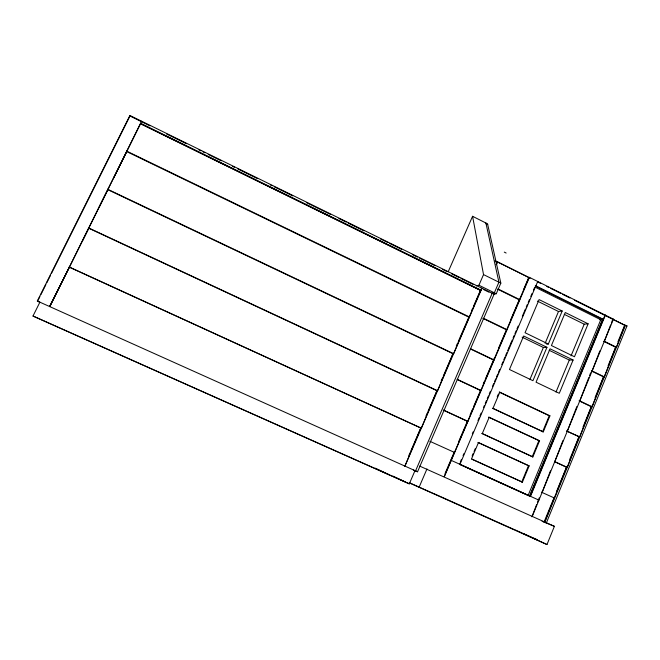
<?xml version="1.0" encoding="UTF-8"?>
<svg xmlns="http://www.w3.org/2000/svg" width="660" height="660" viewBox="0 0 660 660"><rect width="100%" height="100%" fill="white"/><g stroke="black" fill="none" stroke-linecap="round" stroke-linejoin="round"><path stroke-width="0.99" d="M579.711 436.961L566.618 431.021L579.711 436.961L591.31 406.717L592.069 406.791L603.545 376.86L604.321 376.876L615.664 347.267L616.457 347.234L624.896 325.223L612.843 319.225M544.508 522.497L566.519 467.231L567.237 467.412L578.968 436.837M531.894 516.813L536.663 504.496M537.397 502.598L539.228 497.863M550.448 470.836L542.107 492.401L541.431 492.178L554.664 498.127M562.914 440.591L554.779 461.637L567.237 467.412M567.336 431.137L576.848 406.535M591.31 406.717L579.043 400.851L579.777 400.917L588.819 377.503M589.545 375.631L590.634 372.826M603.545 376.86L591.352 370.945L592.111 370.961L599.866 350.873M615.664 347.267L603.562 341.311L604.337 341.269L610.624 324.976M611.366 323.062L612.472 320.183M444.262 476.487L528.916 277.472L497.5 261.847L496.138 264.693M409.233 482.848L546.975 544.533L554.4 526.325L419.661 466.092M544.013 522.167L554.144 497.434M556.628 491.386L566.618 466.991M569.737 459.377L579.092 436.549M582.986 427.028L591.566 406.098M595.072 397.543L603.644 376.612M608.091 365.764L615.731 347.119M617.925 341.756L624.69 325.24L627 325.916L546.274 523.157M544.698 522.448L625.498 325.165M532.298 516.227L613.437 319.168L529.411 277.357L528.759 277.513L523.603 289.591M529.567 495.949L602.745 318.912M603.017 319.044L529.848 496.081L528.115 495.47M530.227 496.188L605.088 315.018L604.321 315.1M530.508 496.312L605.36 315.15L604.585 315.233M82.434 240.908L88.737 228.22L69.374 267.201L421.336 428.208L436.969 390.687L437.572 390.745L452.991 353.702L453.626 353.686L480.612 290.351L140.588 123.659L88.737 228.22L436.969 390.687M496.345 264.635L497.5 261.847M555.992 392.073L569.308 360.046L573.111 360.005L559.292 393.286L536.052 382.189L550.052 348.81L573.111 360.005M571.04 355.888L584.215 324.192L588.134 323.821L574.464 356.746L551.422 345.543L565.265 312.518L588.134 323.821M521.755 481.948L528.503 465.696L529.155 465.877L522.398 482.155L471.883 459.195M532.216 456.761L538.915 440.632L539.583 440.764L532.867 456.926L481.717 433.422M542.594 431.764L549.244 415.75L549.928 415.833L543.271 431.879L492.385 408.26M404.374 465.877L404.918 466.1L420.758 428.076L410.924 450.772M529.864 379.607L543.378 347.465L546.958 347.308L532.942 380.696L509.454 369.484L523.652 335.998L546.958 347.308M545.127 343.299L558.5 311.503L562.205 311.009L548.328 344.041L546.538 344.132M472.123 456.043L473.278 453.321M474.045 451.498L475.2 448.775M497.211 396.874L498.424 394.036M539.583 440.764L489.192 417.277L482.287 433.546L532.867 456.926M549.928 415.833L499.826 392.188L492.979 408.334L543.271 431.879M460.243 462.206L461.456 459.36M463.056 455.59L463.873 453.676M472.304 433.843L473.146 431.879M477.98 420.511L479.193 417.673M479.952 415.882L481.156 413.044M483.574 407.377L484.374 405.487M485.232 403.458L486.445 400.62M487.253 398.722L488.458 395.885M489.2 394.144L490.405 391.306M492.492 386.405L493.705 383.567M494.505 381.67L495.718 378.832M496.526 376.934L497.731 374.088M498.448 372.397L499.661 369.559M501.765 364.617L502.969 361.771M503.778 359.882L504.991 357.035M505.692 355.385L506.896 352.547M507.705 350.658L508.909 347.82M509.017 347.564L510.922 343.093M511.038 342.829L512.242 339.983M513.051 338.093L514.264 335.247M514.94 333.638L516.153 330.8M516.953 328.911L518.158 326.081M522.324 316.297L523.933 312.51M524.197 311.899L525.401 309.061M526.21 307.172L527.414 304.334M528.214 302.445L529.427 299.607M530.788 296.406L531.993 293.56M533.445 290.152L534.649 287.323M537.727 281.498L459.979 464.277L459.434 464.095L529.873 496.089M445.046 473.55L454.402 451.638M458.444 442.175L467.742 420.412M470.151 414.76L472.585 409.051M473.393 407.162L480.67 390.126M483.268 384.037L484.457 381.265M485.248 379.409L494.406 357.951M498.448 348.488L506.534 329.563M510.444 320.405L519.461 299.277M444.329 476.66L529.411 277.357M419.009 487.443L426.97 468.93M39.897 302.197L33 316.033L409.291 483.862L414.991 470.662M415.561 470.877L492.195 293.263M413.374 470.044L417.549 471.768L494.101 294.195L129.913 115.467L37.323 301.026L39.823 302.346M493.433 294.335L496.262 293.741L500.833 283.132L487.55 223.839L472.577 216.29L448.173 271.821M476.223 285.896L478.921 285.227L483.532 274.593L472.577 216.29M408.878 455.491L410.116 452.644M426.03 415.924L427.243 413.119M428.051 411.246L437.11 390.357M441.202 380.919L442.423 378.089M443.239 376.2L453.065 353.546M456.241 346.203L457.561 343.159M458.279 341.509L469.021 316.734M471.471 311.066L472.7 308.236M473.517 306.347L480.472 290.301M404.918 466.1L481.981 288.247L481.288 288.412M69.432 267.085L49.781 306.644L141.578 121.192L141.619 121.745M99.124 207.289L108.265 188.892M113.718 177.911L127 151.181M37.612 301.174L39.905 296.571M40.829 294.723L45.878 284.592M46.802 282.752L50.473 275.385M51.397 273.537L129.517 116.952M49.533 306.504L69.374 267.201M491.486 293.411L494.34 292.801L498.919 282.183L485.892 222.998M599.783 319.844L602.811 319.531L535.219 285.978M612.645 319.242L613.437 319.168M626.191 325.982L627 325.916M499.826 392.188L499.224 392.139L549.244 415.75M489.192 417.277L488.598 417.186L538.915 440.632M450.772 460.16L538.923 500.14L538.246 499.892M33 316.033L404.976 481.816M542.083 521.301L554.4 526.325M409.555 482.839L434.074 493.779M434.478 493.878L513.983 529.444M514.321 529.51L537.487 539.929M37.323 301.026L417.549 471.768M459.871 464.467L528.099 495.462L600.773 319.737L535.309 287.265M522.398 482.155L471.52 458.939L478.467 442.555L529.155 465.877M429.8 441.268L454.633 452.504M69.168 266.97L421.336 428.208M477.898 442.414L528.503 465.696M443.751 410.19L467.923 421.385M443.239 410.108L467.362 421.286M554.969 461.876L566.519 467.231M533.998 538.296L537.545 539.938M523.677 533.767L546.975 544.533M88.572 227.906L437.572 390.745M457.091 379.261L481.082 390.555M457.479 379.665L480.513 390.505M107.753 189.296L453.626 353.686M107.869 189.692L452.991 353.702M393.022 476.149L409.291 483.862M375.342 468.179L389.243 474.796M470.308 348.612L494.134 359.997M579.777 400.917L592.069 406.791M470.662 349.074L493.531 360.005M483.401 318.236L507.061 329.711M592.111 370.961L604.321 376.876M522.118 337.161L543.378 347.465M549.186 350.287L569.308 360.046M482.823 318.318L506.443 329.769M126.712 151.132L469.516 317.023M126.778 151.618L468.847 317.13M548.328 344.041L525.046 332.722L539.088 299.59L562.205 311.009M478.921 285.227L496.262 293.741M145.695 123.742L129.979 116.028L129.913 115.467M146.248 124.014L149.944 125.829M166.609 134.005L175.279 138.262M175.865 138.55L186.376 143.707M198.998 149.902L200.855 150.81M203.016 151.874L204.864 152.782M208.255 154.44L221.215 160.801M232.6 166.386L234.448 167.293M237.872 168.976L257.565 178.637M270.27 184.866L272.118 185.773M274.205 186.805L278.834 189.073M279.526 189.412L292.702 195.88M306.57 202.678L311.19 204.946M311.916 205.31L330.429 214.385M338.926 218.559L340.774 219.466M341.534 219.838L346.162 222.107M348.175 223.096L363.891 230.81M380.531 238.97L387.808 242.542M389.664 243.449L401.692 249.356M412.805 254.809L417.425 257.078M419.364 258.027L435.08 265.741M442.481 269.371L444.329 270.278M445.195 270.699L447.043 271.606M451.729 273.908L459.121 277.538M460.969 278.446L472.989 284.336M483.838 289.666L488.936 292.165M537.413 301.092L558.5 311.503M564.259 314.341L584.215 324.192M483.532 274.593L500.833 283.132M498.193 289.022L519.874 299.698M604.337 341.269L616.457 347.234M497.59 289.154L519.238 299.813M495.091 260.766L530.178 278.223M537.562 281.894L540.713 283.462M546.793 286.489L548.641 287.405M550.754 288.453L555.316 290.722M556.025 291.076L560.645 293.378M562.617 294.36L569.918 297.99M574.489 300.267L625.267 325.52M535.887 285.846L603.578 319.457M504.281 252.103L506.137 253.036M486.057 223.748L487.715 224.59M481.123 290.235L480.43 290.392L140.596 123.799L140.555 123.255L481.123 290.235"/></g></svg>
